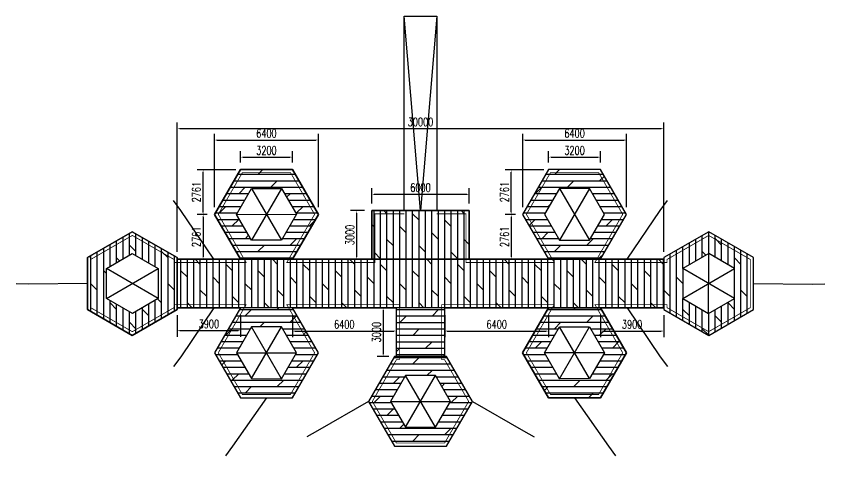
# Model space of a CAD drawing. Header units: millimetres. Extents: x -1825427 to -664413, y 1443096 to 1668257.
# Drawn here: x -1031310 to -981444, y 1542006 to 1569506 of the extents above; entities that cross this region are included whole.
import ezdxf

# ---------------------------------------------------------------- set-up
doc = ezdxf.new("R2010")
doc.units = ezdxf.units.MM
doc.header["$LTSCALE"] = 10
doc.layers.get('0').update_dxf_attribs({"linetype": 'CONTINUOUS'})
doc.layers.get('DEFPOINTS').update_dxf_attribs({"linetype": 'CONTINUOUS'})
for name, color, linetype in [('1-A-铁板-实线', 7, 'CONTINUOUS'), ('TG_SUNTESTE', 7, 'CONTINUOUS'), ('W-PLASTIC_RAILINGS塑木栏杆', 6, 'CONTINUOUS'), ('W-STEEL_FRAME钢架', 3, 'CONTINUOUS'), ('W-WOOD_FLOOR木地板', 30, 'CONTINUOUS'), ('景观-构筑物(需深化）', 214, 'CONTINUOUS')]:
    doc.layers.add(name, color=color, linetype=linetype)
doc.styles.add('STANDARD_T3', font='simplex.shx', dxfattribs={"width": 0.7, "bigfont": 'gbcbig.shx'})
doc.dimstyles.new('W&&150', dxfattribs={"dimtxt": 525, "dimasz": 150, "dimexe": 375, "dimexo": 450, "dimgap": 150, "dimtad": 1, "dimdec": 0, "dimzin": 0, "dimdsep": 46, "dimtxsty": 'STANDARD_T3', "dimcen": 0.09, "dimclrd": 1, "dimclre": 1, "dimclrt": 7, "dimazin": 2, "dimtfac": 1, "dimtdec": 0, "dimtix": 1, "dimtmove": 2, "dimatfit": 3, "dimfxl": 100, "dimtolj": 1, "dimtzin": 0, "dimarcsym": 0})
pattern_1 = [(0, (2, -5.6), (0, 0.396871), []), (45, (2, -5.6), (-0.79374, 0.79374), [0.56126, -1.12252])]
pattern_2 = [(0, (-2, -5.6), (0, 0.396871), []), (45, (-2, -5.6), (-0.79374, 0.79374), [0.56126, -1.12252])]
pattern_3 = [(90, (-7e-09, -5.6), (-0.396871, 2e-17), []), (135, (-7e-09, -5.6), (-0.79374, -0.79374), [0.56126, -1.12252])]

# ---------------------------------------------------------------- blocks, each defined once
blk = doc.blocks.new('mz')
blk.add_line((-3374, 1365), (-4060, 1670))
at = {"layer": 'DEFPOINTS', "color": 0}
blk.add_lwpolyline([(0, 0), (-3374, 1365)], dxfattribs=at)
blk = doc.blocks.new('*U1831')
at = {"layer": 'W-WOOD_FLOOR木地板'}
h = blk.add_hatch(dxfattribs=at)
h.set_pattern_fill('DOLMIT', color=256, scale=0.5)
h.set_pattern_definition([(0, (-7e-09, -8.5893), (0, 0.396871), []), (45, (-7e-09, -8.5893), (-0.79374, 0.79374), [0.56126, -1.12252])])
h.paths.add_polyline_path([(-1.6, 26.543), (-3.2, 23.771), (-1.6, 21), (1.6, 21), (3.2, 23.771), (1.6, 26.543)])
h.paths.add_polyline_path([(1.845, 23.769), (0.925, 25.368), (-0.921, 25.37), (-1.845, 23.773), (-0.925, 22.174), (0.921, 22.172)], flags=16)
h = blk.add_hatch(dxfattribs=at)
h.set_pattern_fill('DOLMIT', color=256, scale=0.5)
h.set_pattern_definition(pattern_2)
h.paths.add_polyline_path([(-11.345, 20.769), (-10.425, 22.368), (-8.579, 22.37), (-7.655, 20.773), (-8.575, 19.174), (-10.421, 19.172)], flags=16)
h.paths.add_polyline_path([(-7.9, 23.543), (-6.3, 20.771), (-7.9, 18), (-11.1, 18), (-12.7, 20.771), (-11.1, 23.543)])
h = blk.add_hatch(dxfattribs=at)
h.set_pattern_fill('DOLMIT', color=256, scale=0.5)
h.set_pattern_definition(pattern_1)
h.paths.add_polyline_path([(7.9, 23.543), (6.3, 20.771), (7.9, 18), (11.1, 18), (12.7, 20.771), (11.1, 23.543)])
h.paths.add_polyline_path([(11.345, 20.769), (10.425, 22.368), (8.579, 22.37), (7.655, 20.773), (8.575, 19.174), (10.421, 19.172)], flags=16)
h = blk.add_hatch(dxfattribs=at)
h.set_pattern_fill('DOLMIT', color=256, scale=0.5)
h.set_pattern_definition([(0, (-7e-09, -5.5893), (0, 0.396871), []), (45, (-7e-09, -5.5893), (-0.79374, 0.79374), [0.56126, -1.12252])])
h.paths.add_polyline_path([(-1.5, 18), (1.5, 18), (1.5, 21), (-1.5, 21)])
h = blk.add_hatch(dxfattribs=at)
h.set_pattern_fill('DOLMIT', color=256, scale=0.5, angle=90)
h.set_pattern_definition(pattern_3)
h.paths.add_polyline_path([(-20.543, 18.1), (-20.543, 14.9), (-17.771, 13.3), (-15, 14.9), (-15, 18.1), (-17.771, 19.7)])
h.paths.add_polyline_path([(-16.172, 17.421), (-17.769, 18.345), (-19.368, 17.425), (-19.37, 15.579), (-17.773, 14.655), (-16.174, 15.575)], flags=16)
h = blk.add_hatch(dxfattribs=at)
h.set_pattern_fill('DOLMIT', color=256, scale=0.5, angle=90)
h.set_pattern_definition(pattern_3)
h.paths.add_polyline_path([(20.543, 18.1), (20.543, 14.9), (17.771, 13.3), (15, 14.9), (15, 18.1), (17.771, 19.7)])
h.paths.add_polyline_path([(16.172, 17.421), (17.769, 18.345), (19.368, 17.425), (19.37, 15.579), (17.773, 14.655), (16.174, 15.575)], flags=16)
h = blk.add_hatch(dxfattribs=at)
h.set_pattern_fill('DOLMIT', color=256, scale=0.5, angle=90)
h.set_pattern_definition(pattern_3)
h.paths.add_polyline_path([(-15, 18), (15, 18), (15, 15), (-15, 15)])
h = blk.add_hatch(dxfattribs=at)
h.set_pattern_fill('DOLMIT', color=256, scale=0.5)
h.set_pattern_definition(pattern_2)
h.paths.add_polyline_path([(-7.9, 9.457), (-6.3, 12.229), (-7.9, 15), (-11.1, 15), (-12.7, 12.229), (-11.1, 9.457)])
h.paths.add_polyline_path([(-11.345, 12.231), (-10.425, 10.632), (-8.579, 10.63), (-7.655, 12.227), (-8.575, 13.826), (-10.421, 13.828)], flags=16)
h = blk.add_hatch(dxfattribs=at)
h.set_pattern_fill('DOLMIT', color=256, scale=0.5, angle=90)
h.set_pattern_definition([(90, (0, 0.4), (-0.396871, 2e-17), []), (135, (0, 0.4), (-0.79374, -0.79374), [0.56126, -1.12252])])
h.paths.add_polyline_path([(-3, 15), (3, 15), (3, 12), (-3, 12)])
h = blk.add_hatch(dxfattribs=at)
h.set_pattern_fill('DOLMIT', color=256, scale=0.5)
h.set_pattern_definition(pattern_1)
h.paths.add_polyline_path([(7.9, 9.457), (6.3, 12.229), (7.9, 15), (11.1, 15), (12.7, 12.229), (11.1, 9.457)])
h.paths.add_polyline_path([(11.345, 12.231), (10.425, 10.632), (8.579, 10.63), (7.655, 12.227), (8.575, 13.826), (10.421, 13.828)], flags=16)
at = {"flags": 128}
for points in [[(-1.6, 26.543), (-3.2, 23.771), (-1.6, 21), (1.6, 21), (3.2, 23.771), (1.6, 26.543)], [(-7.9, 23.543), (-6.3, 20.771), (-7.9, 18), (-11.1, 18), (-12.7, 20.771), (-11.1, 23.543)], [(7.9, 23.543), (6.3, 20.771), (7.9, 18), (11.1, 18), (12.7, 20.771), (11.1, 23.543)], [(-20.543, 18.1), (-20.543, 14.9), (-17.771, 13.3), (-15, 14.9), (-15, 18.1), (-17.771, 19.7)], [(20.543, 18.1), (20.543, 14.9), (17.771, 13.3), (15, 14.9), (15, 18.1), (17.771, 19.7)], [(-7.9, 9.457), (-6.3, 12.229), (-7.9, 15), (-11.1, 15), (-12.7, 12.229), (-11.1, 9.457)], [(7.9, 9.457), (6.3, 12.229), (7.9, 15), (11.1, 15), (12.7, 12.229), (11.1, 9.457)]]:
    blk.add_lwpolyline(points, close=True, dxfattribs=at)
blk.add_lwpolyline([(-3, 15), (3, 15), (3, 12), (-3, 12)], close=True)
at = {"color": 4}
blk.add_lwpolyline([(1, 12), (1, 0), (-1, 0), (-1, 12)], close=True, dxfattribs=at)
blk.add_lwpolyline([(-1, 0), (0, 12), (1, 0)], dxfattribs=at)
at = {"layer": '1-A-铁板-实线'}
for points in [[(-1.5, 18), (1.5, 18), (1.5, 21), (-1.5, 21)], [(-15, 18), (15, 18), (15, 15), (-15, 15)]]:
    blk.add_lwpolyline(points, close=True, dxfattribs=at)
at = {"layer": 'W-PLASTIC_RAILINGS塑木栏杆', "flags": 128}
blk.add_lwpolyline([(1, 12), (3, 12), (3, 15), (7.9, 15), (6.3, 12.229), (7.9, 9.457), (11.1, 9.457), (12.7, 12.229), (11.1, 15), (15, 15), (15, 14.9), (17.771, 13.3), (20.543, 14.9), (20.543, 18.1), (17.771, 19.7), (15, 18.1), (15, 18), (11.1, 18), (12.7, 20.771), (11.1, 23.543), (7.9, 23.543), (6.3, 20.771), (7.9, 18), (1.5, 18), (1.5, 21), (1.6, 21), (3.2, 23.771), (1.6, 26.543), (0, 26.543), (-1.6, 26.543), (-3.2, 23.771), (-1.6, 21), (-1.5, 21), (-1.5, 18), (-7.9, 18), (-6.3, 20.771), (-7.9, 23.543), (-11.1, 23.543), (-12.7, 20.771), (-11.1, 18), (-15, 18), (-15, 18.1), (-17.771, 19.7), (-20.543, 18.1), (-20.543, 14.9), (-17.771, 13.3), (-15, 14.9), (-15, 15), (-11.1, 15), (-12.7, 12.229), (-11.1, 9.457), (-7.9, 9.457), (-6.3, 12.229), (-7.9, 15), (-3, 15), (-3, 12), (-1, 12)], dxfattribs=at)
at = {"layer": 'W-PLASTIC_RAILINGS塑木栏杆', "const_width": 0.05, "flags": 128}
blk.add_lwpolyline([(1, 12.2), (2.8, 12.2), (2.8, 15.2), (8.246, 15.2), (6.531, 12.229), (8.015, 9.657), (10.985, 9.657), (12.469, 12.229), (10.754, 15.2), (15.2, 15.2), (15.2, 15.015), (17.771, 13.531), (20.343, 15.015), (20.343, 17.985), (17.771, 19.469), (15.2, 17.985), (15.2, 17.8), (10.754, 17.8), (12.469, 20.771), (10.985, 23.343), (8.015, 23.343), (6.531, 20.771), (8.246, 17.8), (1.3, 17.8), (1.3, 21.2), (1.485, 21.2), (2.969, 23.771), (1.485, 26.343), (0, 26.343), (-1.485, 26.343), (-2.969, 23.771), (-1.485, 21.2), (-1.3, 21.2), (-1.3, 17.8), (-8.246, 17.8), (-6.531, 20.771), (-8.015, 23.343), (-10.985, 23.343), (-12.469, 20.771), (-10.754, 17.8), (-15.2, 17.8), (-15.2, 17.985), (-17.771, 19.469), (-20.343, 17.985), (-20.343, 15.015), (-17.771, 13.531), (-15.2, 15.015), (-15.2, 15.2), (-10.754, 15.2), (-12.469, 12.229), (-10.985, 9.657), (-8.015, 9.657), (-6.531, 12.229), (-8.246, 15.2), (-2.8, 15.2), (-2.8, 12.2), (-1, 12.2)], dxfattribs=at)
at = {"layer": '景观-构筑物(需深化）', "linetype": 'ByBlock'}
for p, q in [((0.925, 25.368), (-0.925, 22.174)), ((-0.921, 25.37), (0.921, 22.172)), ((1.845, 23.769), (-1.845, 23.773)), ((-10.425, 22.368), (-8.575, 19.174)), ((-8.579, 22.37), (-10.421, 19.172)), ((10.425, 22.368), (8.575, 19.174)), ((8.579, 22.37), (10.421, 19.172)), ((-11.345, 20.769), (-7.655, 20.773)), ((11.345, 20.769), (7.655, 20.773)), ((-17.769, 18.345), (-17.773, 14.655)), ((-16.172, 17.421), (-19.37, 15.579)), ((-19.368, 17.425), (-16.174, 15.575)), ((16.172, 17.421), (19.37, 15.579)), ((19.368, 17.425), (16.174, 15.575)), ((-10.425, 10.632), (-8.575, 13.826)), ((-8.579, 10.63), (-10.421, 13.828)), ((10.425, 10.632), (8.575, 13.826)), ((8.579, 10.63), (10.421, 13.828)), ((11.345, 12.231), (7.655, 12.227))]:
    blk.add_line(p, q, dxfattribs=at)
for points in [[(1.845, 23.769), (0.925, 25.368), (-0.921, 25.37), (-1.845, 23.773), (-0.925, 22.174), (0.921, 22.172)], [(-11.345, 20.769), (-10.425, 22.368), (-8.579, 22.37), (-7.655, 20.773), (-8.575, 19.174), (-10.421, 19.172)], [(11.345, 20.769), (10.425, 22.368), (8.579, 22.37), (7.655, 20.773), (8.575, 19.174), (10.421, 19.172)], [(-16.172, 17.421), (-17.769, 18.345), (-19.368, 17.425), (-19.37, 15.579), (-17.773, 14.655), (-16.174, 15.575)], [(16.172, 17.421), (17.769, 18.345), (19.368, 17.425), (19.37, 15.579), (17.773, 14.655), (16.174, 15.575)], [(-11.345, 12.231), (-10.425, 10.632), (-8.579, 10.63), (-7.655, 12.227), (-8.575, 13.826), (-10.421, 13.828)], [(11.345, 12.231), (10.425, 10.632), (8.579, 10.63), (7.655, 12.227), (8.575, 13.826), (10.421, 13.828)]]:
    blk.add_lwpolyline(points, close=True, dxfattribs=at)
at = {"layer": 'TG_SUNTESTE', "yscale": 0.001, "zscale": 0.001}
for p, xscale, rotation in [((-9.5, 23.543), -0.001, 102.9107302279735), ((9.5, 23.543), 0.001, 257.0892697720265), ((-3.2, 23.771), -0.001, 127.9035847847512), ((3.2, 23.771), 0.001, 232.0964152152488), ((-12.739, 18), -0.001, 102.101713125351), ((12.739, 18), 0.001, 257.8982868746488), ((-20.543, 16.5), -0.001, 157.3689653892874), ((20.543, 16.5), 0.001, 202.6310346107126), ((-12.739, 15), 0.001, 77.89828687464879), ((12.739, 15), -0.001, 282.1017131253512)]:
    blk.add_blockref('mz', p, dxfattribs=dict(at, xscale=xscale, rotation=rotation))
blk = doc.blocks.new('*D1991')
at = {"layer": 'DEFPOINTS', "color": 0, "transparency": 16777216}
for p in [(-991377, 1562568), (-1021377, 1554506, -1834005525), (-991377, 1554506, 475)]:
    blk.add_point(p, dxfattribs=at)
at = {"layer": 'W-STEEL_FRAME钢架', "color": 1, "lineweight": -2, "transparency": 16777216}
for p, q in [((-1021377, 1554956), (-1021377, 1562943)), ((-991377, 1554956), (-991377, 1562943)), ((-1021227, 1562568), (-991527, 1562568))]:
    blk.add_line(p, q, dxfattribs=at)
at = {"layer": 'W-STEEL_FRAME钢架', "color": 1, "transparency": 16777216}
for points in [[(-1021227, 1562593), (-1021227, 1562543), (-1021377, 1562568)], [(-991527, 1562593), (-991527, 1562543), (-991377, 1562568)]]:
    blk.add_solid(points, dxfattribs=at)
at = {"layer": 'W-STEEL_FRAME钢架', "color": 7, "transparency": 16777216, "insert": (-1006377, 1562980), "char_height": 525, "attachment_point": 5, "style": 'STANDARD_T3'}
blk.add_mtext('\\A1;30000', dxfattribs=at)
blk = doc.blocks.new('*D1992')
at = {"layer": 'DEFPOINTS', "color": 0, "transparency": 16777216}
for p in [(-1019784, 1560028), (-1017319, 1560028, 475), (-1019076, 1557267, 475)]:
    blk.add_point(p, dxfattribs=at)
at = {"layer": 'W-STEEL_FRAME钢架', "color": 1, "lineweight": -2, "transparency": 16777216}
for p, q in [((-1017769, 1560028), (-1020159, 1560028)), ((-1019784, 1557417), (-1019784, 1559878)), ((-1019526, 1557267), (-1020159, 1557267))]:
    blk.add_line(p, q, dxfattribs=at)
at = {"layer": 'W-STEEL_FRAME钢架', "color": 1, "transparency": 16777216}
for points in [[(-1019809, 1559878), (-1019759, 1559878), (-1019784, 1560028)], [(-1019809, 1557417), (-1019759, 1557417), (-1019784, 1557267)]]:
    blk.add_solid(points, dxfattribs=at)
at = {"layer": 'W-STEEL_FRAME钢架', "color": 7, "transparency": 16777216, "insert": (-1020197, 1558648), "char_height": 525, "attachment_point": 5, "rotation": 90, "style": 'STANDARD_T3'}
blk.add_mtext('\\A1;2761', dxfattribs=at)
blk = doc.blocks.new('*D1993')
at = {"layer": 'DEFPOINTS', "color": 0, "transparency": 16777216}
for p in [(-1019076, 1557267, 475), (-1019784, 1554506), (-1017319, 1554506, 475)]:
    blk.add_point(p, dxfattribs=at)
at = {"layer": 'W-STEEL_FRAME钢架', "color": 1, "lineweight": -2, "transparency": 16777216}
for p, q in [((-1019526, 1557267), (-1020159, 1557267)), ((-1019784, 1557117), (-1019784, 1554656)), ((-1017769, 1554506), (-1020159, 1554506))]:
    blk.add_line(p, q, dxfattribs=at)
at = {"layer": 'W-STEEL_FRAME钢架', "color": 1, "transparency": 16777216}
for points in [[(-1019809, 1557117), (-1019759, 1557117), (-1019784, 1557267)], [(-1019809, 1554656), (-1019759, 1554656), (-1019784, 1554506)]]:
    blk.add_solid(points, dxfattribs=at)
at = {"layer": 'W-STEEL_FRAME钢架', "color": 7, "transparency": 16777216, "insert": (-1020197, 1555887), "char_height": 525, "attachment_point": 5, "rotation": 90, "style": 'STANDARD_T3'}
blk.add_mtext('\\A1;2761', dxfattribs=at)
blk = doc.blocks.new('*D1994')
at = {"layer": 'DEFPOINTS', "color": 0, "transparency": 16777216}
for p in [(-1012676, 1561864), (-1019076, 1557267, 475), (-1012676, 1557267, 475)]:
    blk.add_point(p, dxfattribs=at)
at = {"layer": 'W-STEEL_FRAME钢架', "color": 1, "lineweight": -2, "transparency": 16777216}
for p, q in [((-1019076, 1557717), (-1019076, 1562239)), ((-1018926, 1561864), (-1012826, 1561864)), ((-1012676, 1557717), (-1012676, 1562239))]:
    blk.add_line(p, q, dxfattribs=at)
at = {"layer": 'W-STEEL_FRAME钢架', "color": 1, "transparency": 16777216}
for points in [[(-1018926, 1561889), (-1018926, 1561839), (-1019076, 1561864)], [(-1012826, 1561889), (-1012826, 1561839), (-1012676, 1561864)]]:
    blk.add_solid(points, dxfattribs=at)
at = {"layer": 'W-STEEL_FRAME钢架', "color": 7, "transparency": 16777216, "insert": (-1015876, 1562277), "char_height": 525, "attachment_point": 5, "style": 'STANDARD_T3'}
blk.add_mtext('\\A1;6400', dxfattribs=at)
blk = doc.blocks.new('*D1995')
at = {"layer": 'DEFPOINTS', "color": 0, "transparency": 16777216}
for p in [(-1014276, 1560808), (-1017476, 1560028, 475), (-1014276, 1560028, 475)]:
    blk.add_point(p, dxfattribs=at)
at = {"layer": 'W-STEEL_FRAME钢架', "color": 1, "lineweight": -2, "transparency": 16777216}
for p, q in [((-1017476, 1560478), (-1017476, 1561183)), ((-1017326, 1560808), (-1014426, 1560808)), ((-1014276, 1560478), (-1014276, 1561183))]:
    blk.add_line(p, q, dxfattribs=at)
at = {"layer": 'W-STEEL_FRAME钢架', "color": 1, "transparency": 16777216}
for points in [[(-1017326, 1560833), (-1017326, 1560783), (-1017476, 1560808)], [(-1014426, 1560833), (-1014426, 1560783), (-1014276, 1560808)]]:
    blk.add_solid(points, dxfattribs=at)
at = {"layer": 'W-STEEL_FRAME钢架', "color": 7, "transparency": 16777216, "insert": (-1015876, 1561220), "char_height": 525, "attachment_point": 5, "style": 'STANDARD_T3'}
blk.add_mtext('\\A1;3200', dxfattribs=at)
blk = doc.blocks.new('*D1996')
at = {"layer": 'DEFPOINTS', "color": 0, "transparency": 16777216}
for p in [(-1000784, 1560028), (-998319, 1560028, 475), (-1000076, 1557267, 475)]:
    blk.add_point(p, dxfattribs=at)
at = {"layer": 'W-STEEL_FRAME钢架', "color": 1, "lineweight": -2, "transparency": 16777216}
for p, q in [((-998769, 1560028), (-1001159, 1560028)), ((-1000784, 1557417), (-1000784, 1559878)), ((-1000526, 1557267), (-1001159, 1557267))]:
    blk.add_line(p, q, dxfattribs=at)
at = {"layer": 'W-STEEL_FRAME钢架', "color": 1, "transparency": 16777216}
for points in [[(-1000809, 1559878), (-1000759, 1559878), (-1000784, 1560028)], [(-1000809, 1557417), (-1000759, 1557417), (-1000784, 1557267)]]:
    blk.add_solid(points, dxfattribs=at)
at = {"layer": 'W-STEEL_FRAME钢架', "color": 7, "transparency": 16777216, "insert": (-1001197, 1558648), "char_height": 525, "attachment_point": 5, "rotation": 90, "style": 'STANDARD_T3'}
blk.add_mtext('\\A1;2761', dxfattribs=at)
blk = doc.blocks.new('*D1997')
at = {"layer": 'DEFPOINTS', "color": 0, "transparency": 16777216}
for p in [(-1000076, 1557267, 475), (-1000784, 1554506), (-998319, 1554506, 475)]:
    blk.add_point(p, dxfattribs=at)
at = {"layer": 'W-STEEL_FRAME钢架', "color": 1, "lineweight": -2, "transparency": 16777216}
for p, q in [((-1000526, 1557267), (-1001159, 1557267)), ((-1000784, 1557117), (-1000784, 1554656)), ((-998769, 1554506), (-1001159, 1554506))]:
    blk.add_line(p, q, dxfattribs=at)
at = {"layer": 'W-STEEL_FRAME钢架', "color": 1, "transparency": 16777216}
for points in [[(-1000809, 1557117), (-1000759, 1557117), (-1000784, 1557267)], [(-1000809, 1554656), (-1000759, 1554656), (-1000784, 1554506)]]:
    blk.add_solid(points, dxfattribs=at)
at = {"layer": 'W-STEEL_FRAME钢架', "color": 7, "transparency": 16777216, "insert": (-1001197, 1555887), "char_height": 525, "attachment_point": 5, "rotation": 90, "style": 'STANDARD_T3'}
blk.add_mtext('\\A1;2761', dxfattribs=at)
blk = doc.blocks.new('*D1998')
at = {"layer": 'DEFPOINTS', "color": 0, "transparency": 16777216}
for p in [(-993676, 1561864), (-1000076, 1557267, 475), (-993676, 1557267, 475)]:
    blk.add_point(p, dxfattribs=at)
at = {"layer": 'W-STEEL_FRAME钢架', "color": 1, "lineweight": -2, "transparency": 16777216}
for p, q in [((-1000076, 1557717), (-1000076, 1562239)), ((-999926, 1561864), (-993826, 1561864)), ((-993676, 1557717), (-993676, 1562239))]:
    blk.add_line(p, q, dxfattribs=at)
at = {"layer": 'W-STEEL_FRAME钢架', "color": 1, "transparency": 16777216}
for points in [[(-999926, 1561889), (-999926, 1561839), (-1000076, 1561864)], [(-993826, 1561889), (-993826, 1561839), (-993676, 1561864)]]:
    blk.add_solid(points, dxfattribs=at)
at = {"layer": 'W-STEEL_FRAME钢架', "color": 7, "transparency": 16777216, "insert": (-996876, 1562277), "char_height": 525, "attachment_point": 5, "style": 'STANDARD_T3'}
blk.add_mtext('\\A1;6400', dxfattribs=at)
blk = doc.blocks.new('*D1999')
at = {"layer": 'DEFPOINTS', "color": 0, "transparency": 16777216}
for p in [(-995276, 1560808), (-998476, 1560028, 475), (-995276, 1560028, 475)]:
    blk.add_point(p, dxfattribs=at)
at = {"layer": 'W-STEEL_FRAME钢架', "color": 1, "lineweight": -2, "transparency": 16777216}
for p, q in [((-998476, 1560478), (-998476, 1561183)), ((-998326, 1560808), (-995426, 1560808)), ((-995276, 1560478), (-995276, 1561183))]:
    blk.add_line(p, q, dxfattribs=at)
at = {"layer": 'W-STEEL_FRAME钢架', "color": 1, "transparency": 16777216}
for points in [[(-998326, 1560833), (-998326, 1560783), (-998476, 1560808)], [(-995426, 1560833), (-995426, 1560783), (-995276, 1560808)]]:
    blk.add_solid(points, dxfattribs=at)
at = {"layer": 'W-STEEL_FRAME钢架', "color": 7, "transparency": 16777216, "insert": (-996876, 1561220), "char_height": 525, "attachment_point": 5, "style": 'STANDARD_T3'}
blk.add_mtext('\\A1;3200', dxfattribs=at)
blk = doc.blocks.new('*D2000')
at = {"layer": 'DEFPOINTS', "color": 0, "transparency": 16777216}
for p in [(-1009377, 1557506, -1834005525), (-1010320, 1554506), (-1009377, 1554506, 475)]:
    blk.add_point(p, dxfattribs=at)
at = {"layer": 'W-STEEL_FRAME钢架', "color": 1, "lineweight": -2, "transparency": 16777216}
for p, q in [((-1009827, 1557506), (-1010695, 1557506)), ((-1010320, 1557356), (-1010320, 1554656)), ((-1009827, 1554506), (-1010695, 1554506))]:
    blk.add_line(p, q, dxfattribs=at)
at = {"layer": 'W-STEEL_FRAME钢架', "color": 1, "transparency": 16777216}
for points in [[(-1010345, 1557356), (-1010295, 1557356), (-1010320, 1557506)], [(-1010345, 1554656), (-1010295, 1554656), (-1010320, 1554506)]]:
    blk.add_solid(points, dxfattribs=at)
at = {"layer": 'W-STEEL_FRAME钢架', "color": 7, "transparency": 16777216, "insert": (-1010733, 1556006), "char_height": 525, "attachment_point": 5, "rotation": 90, "style": 'STANDARD_T3'}
blk.add_mtext('\\A1;3000', dxfattribs=at)
blk = doc.blocks.new('*D2001')
at = {"layer": 'DEFPOINTS', "color": 0, "transparency": 16777216}
for p in [(-1003377, 1558514), (-1009377, 1557506, -1834005525), (-1003377, 1557506, -1834005525)]:
    blk.add_point(p, dxfattribs=at)
at = {"layer": 'W-STEEL_FRAME钢架', "color": 1, "lineweight": -2, "transparency": 16777216}
for p, q in [((-1009377, 1557956), (-1009377, 1558889)), ((-1003377, 1557956), (-1003377, 1558889)), ((-1009227, 1558514), (-1003527, 1558514))]:
    blk.add_line(p, q, dxfattribs=at)
at = {"layer": 'W-STEEL_FRAME钢架', "color": 1, "transparency": 16777216}
for points in [[(-1009227, 1558539), (-1009227, 1558489), (-1009377, 1558514)], [(-1003527, 1558539), (-1003527, 1558489), (-1003377, 1558514)]]:
    blk.add_solid(points, dxfattribs=at)
at = {"layer": 'W-STEEL_FRAME钢架', "color": 7, "transparency": 16777216, "insert": (-1006377, 1558927), "char_height": 525, "attachment_point": 5, "style": 'STANDARD_T3'}
blk.add_mtext('\\A1;6000', dxfattribs=at)
blk = doc.blocks.new('*D2002')
at = {"layer": 'DEFPOINTS', "color": 0, "transparency": 16777216}
for p in [(-1007877, 1551507, 1834006475), (-1008681, 1548506), (-1007878, 1548506, 475)]:
    blk.add_point(p, dxfattribs=at)
at = {"layer": 'W-STEEL_FRAME钢架', "color": 1, "lineweight": -2, "transparency": 16777216}
for p, q in [((-1008327, 1551507), (-1009056, 1551507)), ((-1008681, 1551357), (-1008681, 1548656)), ((-1008328, 1548506), (-1009056, 1548506))]:
    blk.add_line(p, q, dxfattribs=at)
at = {"layer": 'W-STEEL_FRAME钢架', "color": 1, "transparency": 16777216}
for points in [[(-1008706, 1551357), (-1008656, 1551357), (-1008681, 1551507)], [(-1008706, 1548656), (-1008656, 1548656), (-1008681, 1548506)]]:
    blk.add_solid(points, dxfattribs=at)
at = {"layer": 'W-STEEL_FRAME钢架', "color": 7, "transparency": 16777216, "insert": (-1009093, 1550007), "char_height": 525, "attachment_point": 5, "rotation": 90, "style": 'STANDARD_T3'}
blk.add_mtext('\\A1;3000', dxfattribs=at)
blk = doc.blocks.new('*D2003')
at = {"layer": 'DEFPOINTS', "color": 0, "transparency": 16777216}
for p in [(-1021377, 1551506, 475), (-1017477, 1551506, 475), (-1017477, 1550102)]:
    blk.add_point(p, dxfattribs=at)
at = {"layer": 'W-STEEL_FRAME钢架', "color": 1, "lineweight": -2, "transparency": 16777216}
for p, q in [((-1021377, 1551056), (-1021377, 1549727)), ((-1017477, 1551056), (-1017477, 1549727)), ((-1021227, 1550102), (-1017627, 1550102))]:
    blk.add_line(p, q, dxfattribs=at)
at = {"layer": 'W-STEEL_FRAME钢架', "color": 1, "transparency": 16777216}
for points in [[(-1021227, 1550127), (-1021227, 1550077), (-1021377, 1550102)], [(-1017627, 1550127), (-1017627, 1550077), (-1017477, 1550102)]]:
    blk.add_solid(points, dxfattribs=at)
at = {"layer": 'W-STEEL_FRAME钢架', "color": 7, "transparency": 16777216, "insert": (-1019427, 1550514), "char_height": 525, "attachment_point": 5, "style": 'STANDARD_T3'}
blk.add_mtext('\\A1;3900', dxfattribs=at)
blk = doc.blocks.new('*D2004')
at = {"layer": 'DEFPOINTS', "color": 0, "transparency": 16777216}
for p in [(-1014277, 1551506, 475), (-1007877, 1551507, 1834006475), (-1007877, 1550077)]:
    blk.add_point(p, dxfattribs=at)
at = {"layer": 'W-STEEL_FRAME钢架', "color": 1, "lineweight": -2, "transparency": 16777216}
for p, q in [((-1014277, 1551056), (-1014277, 1549702)), ((-1007877, 1551057), (-1007877, 1549702)), ((-1014127, 1550077), (-1008027, 1550077))]:
    blk.add_line(p, q, dxfattribs=at)
at = {"layer": 'W-STEEL_FRAME钢架', "color": 1, "transparency": 16777216}
for points in [[(-1014127, 1550102), (-1014127, 1550052), (-1014277, 1550077)], [(-1008027, 1550102), (-1008027, 1550052), (-1007877, 1550077)]]:
    blk.add_solid(points, dxfattribs=at)
at = {"layer": 'W-STEEL_FRAME钢架', "color": 7, "transparency": 16777216, "insert": (-1011077, 1550489), "char_height": 525, "attachment_point": 5, "style": 'STANDARD_T3'}
blk.add_mtext('\\A1;6400', dxfattribs=at)
blk = doc.blocks.new('*D2005')
at = {"layer": 'DEFPOINTS', "color": 0, "transparency": 16777216}
for p in [(-1004877, 1551506, 475), (-998477, 1551506, 475), (-998477, 1550077)]:
    blk.add_point(p, dxfattribs=at)
at = {"layer": 'W-STEEL_FRAME钢架', "color": 1, "lineweight": -2, "transparency": 16777216}
for p, q in [((-1004877, 1551056), (-1004877, 1549702)), ((-998477, 1551056), (-998477, 1549702)), ((-1004727, 1550077), (-998627, 1550077))]:
    blk.add_line(p, q, dxfattribs=at)
at = {"layer": 'W-STEEL_FRAME钢架', "color": 1, "transparency": 16777216}
for points in [[(-1004727, 1550102), (-1004727, 1550052), (-1004877, 1550077)], [(-998627, 1550102), (-998627, 1550052), (-998477, 1550077)]]:
    blk.add_solid(points, dxfattribs=at)
at = {"layer": 'W-STEEL_FRAME钢架', "color": 7, "transparency": 16777216, "insert": (-1001677, 1550489), "char_height": 525, "attachment_point": 5, "style": 'STANDARD_T3'}
blk.add_mtext('\\A1;6400', dxfattribs=at)
blk = doc.blocks.new('*D2006')
at = {"layer": 'DEFPOINTS', "color": 0, "transparency": 16777216}
for p in [(-995277, 1551506, 475), (-991377, 1551506, 475), (-991377, 1550077)]:
    blk.add_point(p, dxfattribs=at)
at = {"layer": 'W-STEEL_FRAME钢架', "color": 1, "lineweight": -2, "transparency": 16777216}
for p, q in [((-995277, 1551056), (-995277, 1549702)), ((-991377, 1551056), (-991377, 1549702)), ((-995127, 1550077), (-991527, 1550077))]:
    blk.add_line(p, q, dxfattribs=at)
at = {"layer": 'W-STEEL_FRAME钢架', "color": 1, "transparency": 16777216}
for points in [[(-995127, 1550102), (-995127, 1550052), (-995277, 1550077)], [(-991527, 1550102), (-991527, 1550052), (-991377, 1550077)]]:
    blk.add_solid(points, dxfattribs=at)
at = {"layer": 'W-STEEL_FRAME钢架', "color": 7, "transparency": 16777216, "insert": (-993327, 1550489), "char_height": 525, "attachment_point": 5, "style": 'STANDARD_T3'}
blk.add_mtext('\\A1;3900', dxfattribs=at)

msp = doc.modelspace()

# ---------------------------------------------------------------- block references
at = {"xscale": 1000, "yscale": 1000, "zscale": 1000, "rotation": 179.9999999999936}
msp.add_blockref('*U1831', (-1006376.9, 1569506.4, 475.4), dxfattribs=at)

# ---------------------------------------------------------------- dimensions: what is measured, and where the dimension line sits
at = {"layer": 'W-STEEL_FRAME钢架'}
for base, p1, p2, picture, middle in [((-991377.2, 1562568, 1834006000), (-1021376.9, 1554506.4, 475.4), (-991377.2, 1554506.4, 1834006475.4), '*D1991', (-1006377.1, 1562980.5, 1834006000)), ((-1012676.5, 1561864.2, 1834006000), (-1019076.5, 1557267.4, 1834006475.4), (-1012676.5, 1557267.4, 1834006475.4), '*D1994', (-1015876.5, 1562276.7, 1834006000)), ((-993676.5, 1561864.2, 1834006000), (-1000076.5, 1557267.4, 1834006475.4), (-993676.5, 1557267.4, 1834006475.4), '*D1998', (-996876.5, 1562276.7, 1834006000)), ((-1014275.8, 1560807.9, 1834006000), (-1017475.8, 1560028.5, 1834006475.4), (-1014275.8, 1560028.5, 1834006475.4), '*D1995', (-1015875.8, 1561220.4, 1834006000)), ((-995275.8, 1560807.9, 1834006000), (-998475.8, 1560028.5, 1834006475.4), (-995275.8, 1560028.5, 1834006475.4), '*D1999', (-996875.8, 1561220.4, 1834006000)), ((-1003377.2, 1558514, 1834006000), (-1009377.2, 1557506.4, 475.4), (-1003377.2, 1557506.4, 475.4), '*D2001', (-1006377.2, 1558926.5, 1834006000)), ((-1017477.2, 1550102, 1834006000), (-1021377.2, 1551506.4, 1834006475.4), (-1017477.2, 1551506.4, 1834006475.4), '*D2003', (-1019427.2, 1550514.5, 1834006000)), ((-1007877.2, 1550077, 1834006000), (-1014277.2, 1551506.4, 1834006475.4), (-1007877.2, 1551506.7, 3668012475.4), '*D2004', (-1011077.2, 1550489.5, 1834006000)), ((-998477.2, 1550077, 1834006000), (-1004877.2, 1551506.4, 1834006475.4), (-998477.2, 1551506.4, 1834006475.4), '*D2005', (-1001677.2, 1550489.5, 1834006000)), ((-991377.2, 1550077, 1834006000), (-995277.2, 1551506.4, 1834006475.4), (-991377.2, 1551506.4, 1834006475.4), '*D2006', (-993327.2, 1550489.5, 1834006000))]:
    dim = msp.add_linear_dim(base=base, p1=p1, p2=p2, dimstyle='W&&150', dxfattribs=at)
    dim.commit()
    dim.dimension.update_dxf_attribs({"geometry": picture, "text_midpoint": middle})
for base, p1, p2, angle, picture, middle in [((-1019784.3, 1560028.5, 1834006000), (-1019076.5, 1557267.4, 1834006475.4), (-1017319.1, 1560028.5, 1834006475.4), 90, '*D1992', (-1020196.8, 1558648, 1834006000)), ((-1000784.3, 1560028.5, 1834006000), (-1000076.5, 1557267.4, 1834006475.4), (-998319.1, 1560028.5, 1834006475.4), 90, '*D1996', (-1001196.8, 1558648, 1834006000)), ((-1010320.4, 1554506.4, 1834006000), (-1009377.2, 1557506.4, 475.4), (-1009377.2, 1554506.4, 1834006475.4), 90, '*D2000', (-1010732.9, 1556006.4, 1834006000)), ((-1019784.3, 1554506.4, 1834006000), (-1019076.5, 1557267.4, 1834006475.4), (-1017319.1, 1554506.4, 1834006475.4), 270, '*D1993', (-1020196.8, 1555886.9, 1834006000)), ((-1000784.3, 1554506.4, 1834006000), (-1000076.5, 1557267.4, 1834006475.4), (-998319.1, 1554506.4, 1834006475.4), 270, '*D1997', (-1001196.8, 1555886.9, 1834006000)), ((-1008681, 1548506.4, 1834006000), (-1007877.2, 1551506.7, 3668012475.4), (-1007878, 1548506.4, 1834006475.4), 90, '*D2002', (-1009093.5, 1550006.5, 1834006000))]:
    dim = msp.add_linear_dim(base=base, p1=p1, p2=p2, angle=angle, dimstyle='W&&150', dxfattribs=at)
    dim.commit()
    dim.dimension.update_dxf_attribs({"geometry": picture, "text_midpoint": middle})

doc.saveas('drawing.dxf')
